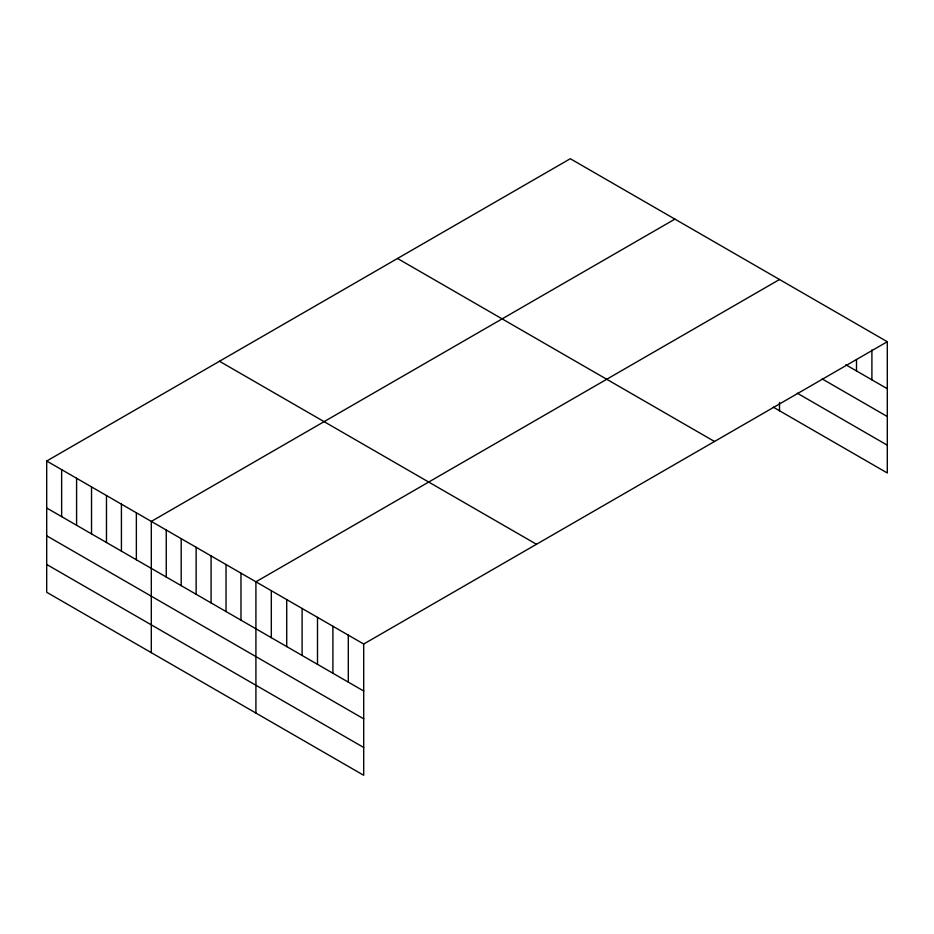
<?xml version="1.0" encoding="UTF-8"?>
<svg xmlns="http://www.w3.org/2000/svg" width="934" height="934" viewBox="0 0 934 934"><rect width="100%" height="100%" fill="white"/><g stroke="black" fill="none" stroke-linecap="round" stroke-linejoin="round"><path stroke-width="1.4" d="M46.7 461.022L363.7 644.028L363.7 775.278L46.7 592.273L46.7 461.022L570.3 158.722L887.3 341.727L887.3 472.978L773.294 407.166M674.908 219.116L151.308 521.417L151.308 652.668M779.516 279.511L255.916 581.812L255.916 713.062M363.7 644.028L887.3 341.727M845.842 364.785L887.3 388.719M822.154 378.912L887.3 416.529M797.286 393.202L887.3 445.179M397.51 258.473L714.51 441.49M219.49 361.26L536.49 544.277M46.7 508.003L363.7 691.02M46.7 535.812L363.7 718.83M46.7 564.463L363.7 747.48M871.901 349.935L871.901 379.834M856.501 359.555L856.501 370.938M779.516 402.414L779.516 410.762M348.3 635.143L348.3 682.135M332.901 626.259L332.901 673.239M317.502 617.362L317.502 664.354M302.102 608.478L302.102 655.458M286.715 599.581L286.715 646.573M271.315 590.697L271.315 637.689M240.972 573.184L240.972 620.164M226.028 564.556L226.028 611.536M211.084 555.928L211.084 602.909M196.14 547.301L196.14 594.281M181.196 538.673L181.196 585.653M166.252 530.045L166.252 577.025M136.364 512.789L136.364 559.77M121.42 504.162L121.42 551.142M106.476 495.534L106.476 542.514M91.532 486.906L91.532 533.886M76.588 478.278L76.588 525.258M61.644 469.65L61.644 516.63"/></g></svg>
